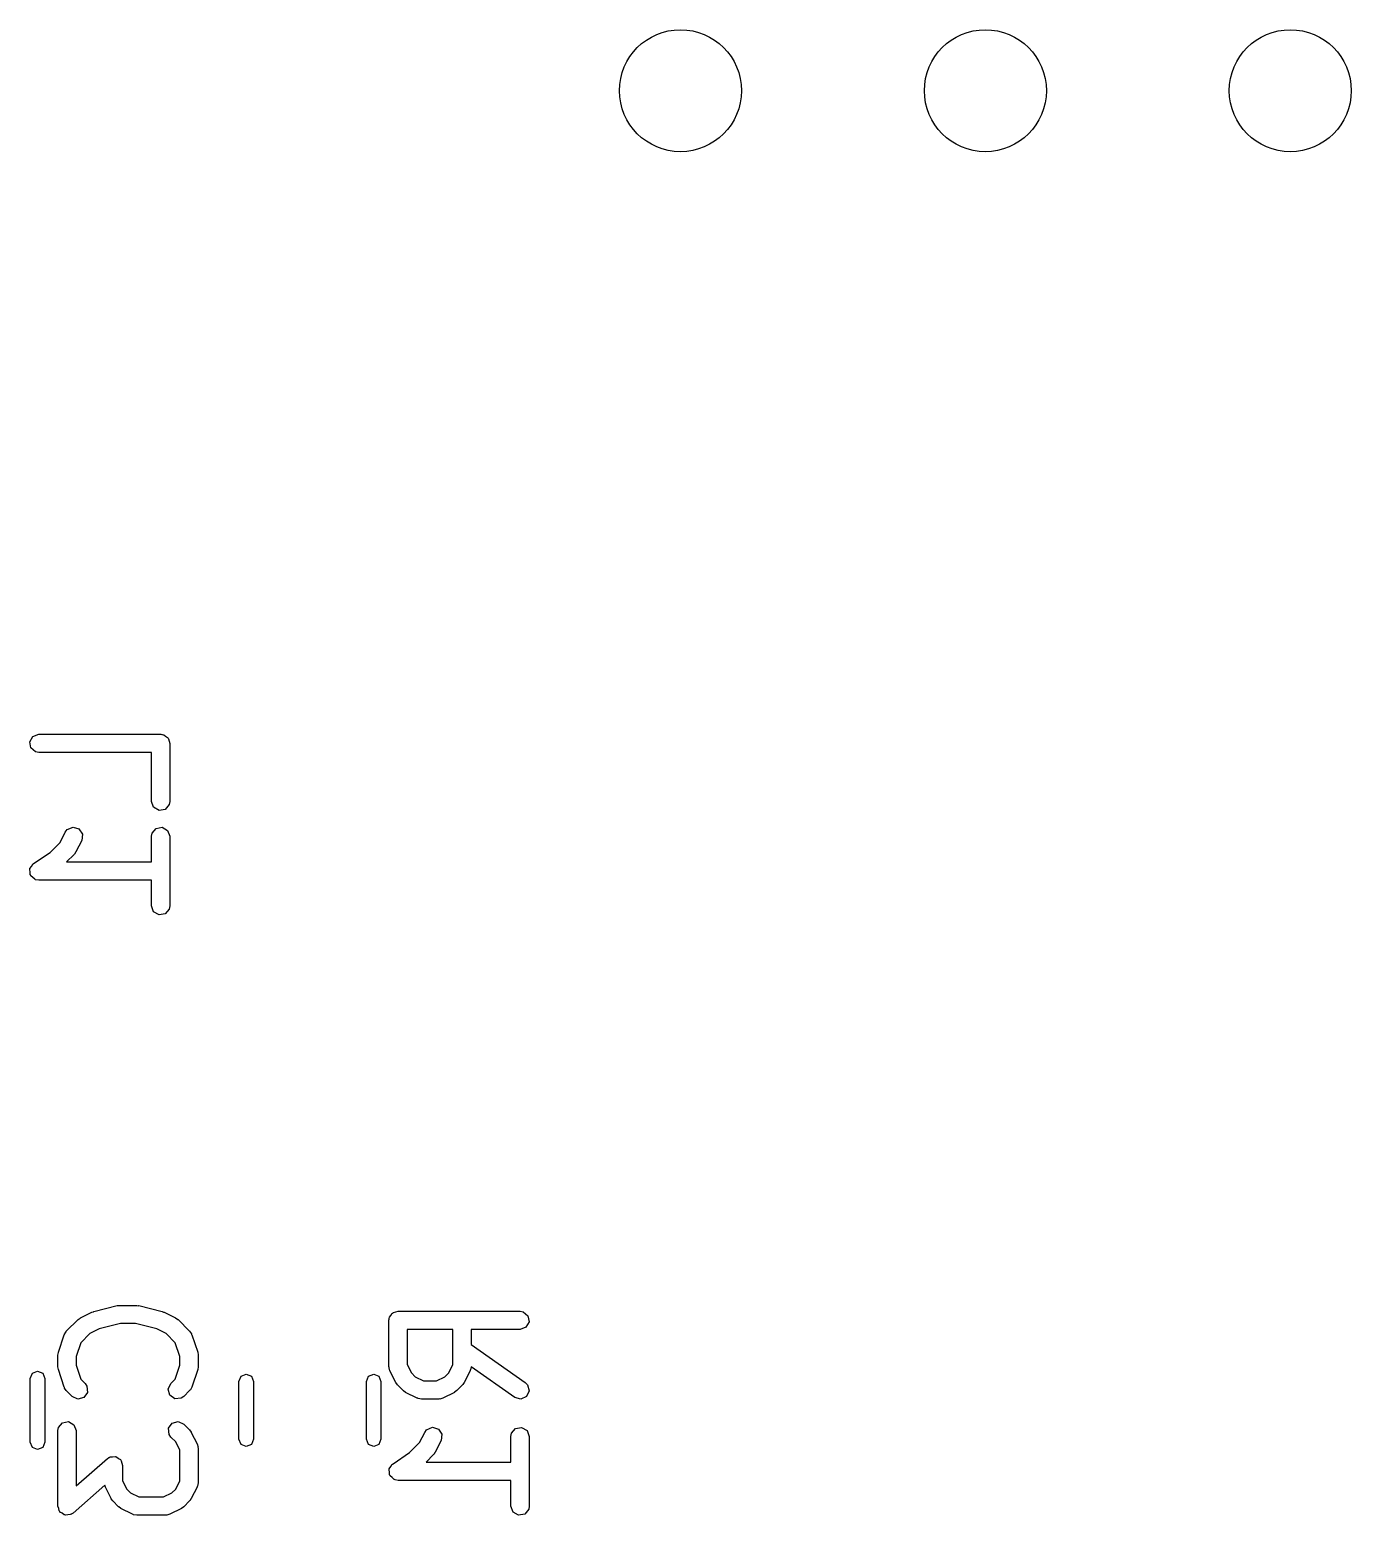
# Model space of a CAD drawing. Extents: x 109 to 192, y -153 to -42.
# Drawn here: x 121.7 to 132.54, y -95.5 to -83.32 of the extents above; entities that cross this region are included whole.
import ezdxf

# ---------------------------------------------------------------- set-up
doc = ezdxf.new("R2010")
doc.units = 0
doc.layers.add('BLACK', color=7, linetype='CONTINUOUS')

msp = doc.modelspace()

# ---------------------------------------------------------------- linework, layer by layer
at = {"layer": 'BLACK', "linetype": 'CONTINUOUS'}
for p, q in [((121.705, -89.1585), (121.731, -89.1141)), ((121.714, -89.209), (121.705, -89.1585)), ((121.731, -89.1141), (121.779, -89.0965)), ((121.779, -89.0965), (122.779, -89.0965)), ((122.779, -89.0965), (122.789, -89.0983)), ((122.789, -89.0983), (122.792, -89.0977)), ((122.792, -89.0977), (122.795, -89.0993)), ((122.795, -89.0993), (122.804, -89.1011)), ((122.804, -89.1011), (122.819, -89.1136)), ((122.819, -89.1136), (122.836, -89.1233)), ((122.836, -89.1233), (122.839, -89.1297)), ((122.839, -89.1297), (122.844, -89.134)), ((122.844, -89.134), (122.847, -89.1532)), ((122.847, -89.1532), (122.854, -89.1715)), ((121.753, -89.242), (121.714, -89.209)), ((121.779, -89.2465), (121.753, -89.242)), ((122.704, -89.2465), (121.779, -89.2465)), ((122.704, -89.6477), (122.704, -89.2465)), ((122.854, -89.1715), (122.854, -89.6477)), ((122.721, -89.6959), (122.704, -89.6477)), ((122.854, -89.6477), (122.849, -89.6734)), ((122.766, -89.7216), (122.721, -89.6959)), ((122.816, -89.7127), (122.766, -89.7216)), ((122.849, -89.6734), (122.816, -89.7127)), ((121.997, -89.8999), (122.013, -89.879)), ((122.013, -89.879), (122.06, -89.8586)), ((122.06, -89.8586), (122.109, -89.8732)), ((122.109, -89.8732), (122.137, -89.916)), ((122.708, -89.9078), (122.741, -89.8685)), ((122.741, -89.8685), (122.792, -89.8596)), ((122.792, -89.8596), (122.836, -89.8852)), ((122.836, -89.8852), (122.854, -89.9334)), ((121.874, -90.0656), (121.955, -89.9843)), ((121.955, -89.9843), (121.997, -89.8999)), ((122.132, -89.967), (122.084, -90.0622)), ((122.137, -89.916), (122.132, -89.967)), ((122.704, -89.9334), (122.708, -89.9078)), ((122.704, -90.1442), (122.704, -89.9334)), ((122.854, -89.9334), (122.854, -90.5049)), ((121.737, -90.1568), (121.874, -90.0656)), ((122.07, -90.0817), (122.007, -90.1442)), ((122.071, -90.0802), (122.07, -90.0817)), ((122.084, -90.0622), (122.071, -90.0802)), ((121.705, -90.2061), (121.707, -90.2024)), ((121.709, -90.2276), (121.705, -90.2061)), ((121.707, -90.1981), (121.72, -90.1806)), ((121.707, -90.2024), (121.707, -90.1981)), ((121.71, -90.2493), (121.709, -90.2276)), ((121.713, -90.2524), (121.71, -90.2493)), ((121.714, -90.2567), (121.713, -90.2524)), ((121.731, -90.2707), (121.714, -90.2567)), ((121.72, -90.1806), (121.731, -90.1617)), ((121.731, -90.1617), (121.735, -90.1602)), ((121.735, -90.1602), (121.737, -90.1568)), ((122.007, -90.1442), (122.704, -90.1442)), ((121.746, -90.2864), (121.731, -90.2707)), ((121.75, -90.2869), (121.746, -90.2864)), ((121.753, -90.2896), (121.75, -90.2869)), ((121.779, -90.2942), (121.753, -90.2896)), ((122.704, -90.2942), (121.779, -90.2942)), ((122.704, -90.5049), (122.704, -90.2942)), ((122.721, -90.5531), (122.704, -90.5049)), ((122.854, -90.5049), (122.849, -90.5305)), ((122.766, -90.5787), (122.721, -90.5531)), ((122.816, -90.5698), (122.766, -90.5787)), ((122.849, -90.5305), (122.816, -90.5698)), ((122.231, -93.8295), (122.421, -93.7819)), ((122.421, -93.7819), (122.436, -93.7809)), ((122.436, -93.7809), (122.439, -93.7797)), ((122.439, -93.7797), (122.582, -93.7797)), ((122.582, -93.7797), (122.597, -93.7823)), ((122.597, -93.7823), (122.6, -93.7819)), ((122.6, -93.7819), (122.791, -93.8295)), ((122.005, -93.9921), (122.101, -93.8969)), ((122.101, -93.8969), (122.119, -93.884)), ((122.119, -93.884), (122.12, -93.8828)), ((122.12, -93.8828), (122.215, -93.8352)), ((122.215, -93.8352), (122.228, -93.8315)), ((122.228, -93.8315), (122.231, -93.8295)), ((122.791, -93.8295), (122.803, -93.8348)), ((122.803, -93.8348), (122.806, -93.8352)), ((122.806, -93.8352), (122.901, -93.8828)), ((122.901, -93.8828), (122.919, -93.8962)), ((122.919, -93.8962), (122.921, -93.8969)), ((122.921, -93.8969), (123.016, -93.9921)), ((124.65, -93.9023), (124.652, -93.8926)), ((124.65, -94.2833), (124.65, -93.9023)), ((124.651, -93.8893), (124.653, -93.8864)), ((124.652, -93.8926), (124.651, -93.8893)), ((124.653, -93.8864), (124.655, -93.8767)), ((124.655, -93.8767), (124.667, -93.8617)), ((124.667, -93.8617), (124.677, -93.8449)), ((124.677, -93.8449), (124.683, -93.8425)), ((124.683, -93.8425), (124.688, -93.8374)), ((124.688, -93.8374), (124.707, -93.834)), ((124.707, -93.834), (124.725, -93.8273)), ((124.725, -93.8273), (125.725, -93.8273)), ((125.725, -93.8273), (125.751, -93.8318)), ((125.751, -93.8318), (125.79, -93.8648)), ((125.799, -93.9153), (125.773, -93.9598)), ((125.79, -93.8648), (125.799, -93.9153)), ((121.94, -94.1643), (121.987, -94.0214)), ((121.987, -94.0214), (122, -93.9985)), ((122, -93.9985), (122.003, -93.9962)), ((122.003, -93.9962), (122.005, -93.9921)), ((122.198, -94.0116), (122.124, -94.0857)), ((122.275, -93.9731), (122.198, -94.0116)), ((122.449, -93.9297), (122.275, -93.9731)), ((122.573, -93.9297), (122.449, -93.9297)), ((122.747, -93.9731), (122.573, -93.9297)), ((122.823, -94.0116), (122.747, -93.9731)), ((122.898, -94.0857), (122.823, -94.0116)), ((123.016, -93.9921), (123.031, -94.0135)), ((123.031, -94.0135), (123.032, -94.0179)), ((123.032, -94.0179), (123.034, -94.0214)), ((123.034, -94.0214), (123.082, -94.1643)), ((124.8, -93.9773), (124.8, -94.2656)), ((125.174, -93.9773), (124.8, -93.9773)), ((125.174, -94.2656), (125.174, -93.9773)), ((125.725, -93.9773), (125.324, -93.9773)), ((125.324, -93.9773), (125.324, -94.1014)), ((125.773, -93.9598), (125.725, -93.9773)), ((122.124, -94.0857), (122.086, -94.2002)), ((122.936, -94.2002), (122.898, -94.0857)), ((125.324, -94.1014), (125.768, -94.4123)), ((121.936, -94.188), (121.94, -94.1659)), ((121.936, -94.2833), (121.936, -94.188)), ((121.94, -94.1659), (121.94, -94.1643)), ((122.086, -94.2002), (122.086, -94.2711)), ((122.086, -94.2711), (122.124, -94.3856)), ((122.898, -94.3856), (122.936, -94.2711)), ((122.936, -94.2711), (122.936, -94.2002)), ((123.082, -94.1643), (123.085, -94.1865)), ((123.085, -94.1865), (123.086, -94.188)), ((123.086, -94.188), (123.086, -94.2833)), ((124.8, -94.2656), (124.834, -94.3341)), ((125.14, -94.3341), (125.174, -94.2656)), ((121.709, -94.3791), (121.727, -94.3367)), ((121.709, -94.9017), (121.709, -94.3791)), ((121.727, -94.3367), (121.769, -94.3191)), ((121.769, -94.3191), (121.812, -94.3367)), ((121.812, -94.3367), (121.829, -94.3791)), ((121.829, -94.3791), (121.829, -94.9017)), ((121.936, -94.2848), (121.936, -94.2833)), ((121.94, -94.307), (121.936, -94.2848)), ((121.987, -94.4498), (121.94, -94.307)), ((122.124, -94.3856), (122.159, -94.4207)), ((122.863, -94.4207), (122.898, -94.3856)), ((123.082, -94.307), (123.034, -94.4498)), ((123.086, -94.2833), (123.082, -94.3053)), ((123.082, -94.3053), (123.082, -94.307)), ((123.42, -94.4031), (123.438, -94.3607)), ((123.42, -94.8777), (123.42, -94.4031)), ((123.438, -94.3607), (123.48, -94.3431)), ((123.48, -94.3431), (123.523, -94.3607)), ((123.523, -94.3607), (123.54, -94.4031)), ((123.54, -94.4031), (123.54, -94.8777)), ((124.465, -94.4031), (124.483, -94.3607)), ((124.465, -94.8777), (124.465, -94.4031)), ((124.483, -94.3607), (124.525, -94.3431)), ((124.525, -94.3431), (124.568, -94.3607)), ((124.568, -94.3607), (124.585, -94.4031)), ((124.585, -94.4031), (124.585, -94.8777)), ((124.652, -94.2875), (124.65, -94.2833)), ((124.651, -94.2918), (124.652, -94.2875)), ((124.658, -94.3168), (124.651, -94.2918)), ((124.706, -94.412), (124.658, -94.3168)), ((124.834, -94.3341), (124.865, -94.3645)), ((124.865, -94.3645), (124.933, -94.3987)), ((124.933, -94.3987), (125.041, -94.3987)), ((125.041, -94.3987), (125.109, -94.3645)), ((125.109, -94.3645), (125.14, -94.3341)), ((125.316, -94.3168), (125.268, -94.412)), ((125.317, -94.3123), (125.316, -94.3168)), ((125.319, -94.3089), (125.317, -94.3123)), ((125.324, -94.2843), (125.319, -94.3089)), ((125.682, -94.5352), (125.324, -94.2843)), ((121.99, -94.4533), (121.987, -94.4498)), ((121.99, -94.4578), (121.99, -94.4533)), ((122.005, -94.4791), (121.99, -94.4578)), ((122.053, -94.5268), (122.005, -94.4791)), ((122.178, -94.4931), (122.149, -94.5352)), ((122.159, -94.4207), (122.174, -94.442)), ((122.174, -94.442), (122.178, -94.4931)), ((122.841, -94.4672), (122.863, -94.4207)), ((122.854, -94.5168), (122.841, -94.4672)), ((122.896, -94.5462), (122.854, -94.5168)), ((123.016, -94.4791), (122.969, -94.5268)), ((123.018, -94.4751), (123.016, -94.4791)), ((123.022, -94.4727), (123.018, -94.4751)), ((123.034, -94.4498), (123.022, -94.4727)), ((124.707, -94.4132), (124.706, -94.412)), ((124.72, -94.4315), (124.707, -94.4132)), ((124.767, -94.4791), (124.72, -94.4315)), ((124.769, -94.4798), (124.767, -94.4791)), ((124.787, -94.4932), (124.769, -94.4798)), ((124.882, -94.5408), (124.787, -94.4932)), ((125.187, -94.4932), (125.092, -94.5408)), ((125.188, -94.492), (125.187, -94.4932)), ((125.207, -94.4791), (125.188, -94.492)), ((125.254, -94.4315), (125.207, -94.4791)), ((125.255, -94.43), (125.254, -94.4315)), ((125.268, -94.412), (125.255, -94.43)), ((125.768, -94.4123), (125.787, -94.4307)), ((125.8, -94.4803), (125.778, -94.5268)), ((125.787, -94.4307), (125.8, -94.4803)), ((122.099, -94.5484), (122.053, -94.5268)), ((122.149, -94.5352), (122.099, -94.5484)), ((122.947, -94.5417), (122.896, -94.5462)), ((122.969, -94.5268), (122.947, -94.5417)), ((124.887, -94.5413), (124.882, -94.5408)), ((124.89, -94.5442), (124.887, -94.5413)), ((124.916, -94.5487), (124.89, -94.5442)), ((125.059, -94.5487), (124.916, -94.5487)), ((125.063, -94.5472), (125.059, -94.5487)), ((125.067, -94.5482), (125.063, -94.5472)), ((125.092, -94.5408), (125.067, -94.5482)), ((125.732, -94.5484), (125.682, -94.5352)), ((125.778, -94.5268), (125.732, -94.5484)), ((121.94, -94.7814), (121.973, -94.7421)), ((121.973, -94.7421), (122.024, -94.7332)), ((122.024, -94.7332), (122.068, -94.7589)), ((122.068, -94.7589), (122.086, -94.8071)), ((122.843, -94.7877), (122.873, -94.7456)), ((122.873, -94.7456), (122.922, -94.7324)), ((122.922, -94.7324), (122.969, -94.754)), ((122.969, -94.754), (123.016, -94.8017)), ((121.936, -94.8071), (121.94, -94.7814)), ((121.936, -95.4261), (121.936, -94.8071)), ((122.086, -94.8071), (122.086, -95.2608)), ((122.848, -94.8388), (122.843, -94.7877)), ((122.863, -94.8601), (122.848, -94.8388)), ((122.902, -94.8991), (122.863, -94.8601)), ((123.016, -94.8017), (123.029, -94.82)), ((123.029, -94.82), (123.03, -94.8211)), ((123.03, -94.8211), (123.078, -94.9164)), ((123.438, -94.9201), (123.42, -94.8777)), ((123.54, -94.8777), (123.523, -94.9201)), ((124.483, -94.9201), (124.465, -94.8777)), ((124.585, -94.8777), (124.568, -94.9201)), ((124.902, -94.9055), (124.944, -94.8211)), ((124.944, -94.8211), (124.959, -94.8002)), ((124.959, -94.8002), (125.006, -94.7798)), ((125.006, -94.7798), (125.056, -94.7944)), ((125.078, -94.8882), (125.03, -94.9835)), ((125.056, -94.7944), (125.084, -94.8373)), ((125.084, -94.8373), (125.078, -94.8882)), ((125.65, -94.8547), (125.655, -94.829)), ((125.65, -95.0654), (125.65, -94.8547)), ((125.655, -94.829), (125.688, -94.7897)), ((125.688, -94.7897), (125.738, -94.7808)), ((125.738, -94.7808), (125.783, -94.8065)), ((125.783, -94.8065), (125.8, -94.8547)), ((125.8, -94.8547), (125.8, -95.4261)), ((121.727, -94.9441), (121.709, -94.9017)), ((121.769, -94.9617), (121.727, -94.9441)), ((121.812, -94.9441), (121.769, -94.9617)), ((121.829, -94.9017), (121.812, -94.9441)), ((122.936, -94.9676), (122.902, -94.8991)), ((122.936, -95.2179), (122.936, -94.9676)), ((123.078, -94.9164), (123.085, -94.9413)), ((123.085, -94.9413), (123.084, -94.9457)), ((123.084, -94.9457), (123.086, -94.9499)), ((123.086, -94.9499), (123.086, -95.2356)), ((123.48, -94.9377), (123.438, -94.9201)), ((123.523, -94.9201), (123.48, -94.9377)), ((124.525, -94.9377), (124.483, -94.9201)), ((124.568, -94.9201), (124.525, -94.9377)), ((124.684, -95.078), (124.82, -94.9869)), ((124.82, -94.9869), (124.902, -94.9055)), ((125.016, -95.003), (124.954, -95.0654)), ((125.017, -95.0015), (125.016, -95.003)), ((125.03, -94.9835), (125.017, -95.0015)), ((122.086, -95.2608), (122.342, -95.0363)), ((122.342, -95.0363), (122.352, -95.0305)), ((122.352, -95.0305), (122.354, -95.0278)), ((122.354, -95.0278), (122.357, -95.0273)), ((122.357, -95.0273), (122.365, -95.0228)), ((122.365, -95.0228), (122.385, -95.0224)), ((122.385, -95.0224), (122.405, -95.0189)), ((122.405, -95.0189), (122.41, -95.0219)), ((122.41, -95.0219), (122.416, -95.0218)), ((122.416, -95.0218), (122.432, -95.0345)), ((122.432, -95.0345), (122.449, -95.0446)), ((122.449, -95.0446), (122.451, -95.0502)), ((122.451, -95.0502), (122.456, -95.0539)), ((122.456, -95.0539), (122.46, -95.0738)), ((122.46, -95.0738), (122.467, -95.0928)), ((122.467, -95.0928), (122.467, -95.2179)), ((124.651, -95.1274), (124.653, -95.1236)), ((124.655, -95.1488), (124.651, -95.1274)), ((124.653, -95.1193), (124.666, -95.1018)), ((124.653, -95.1236), (124.653, -95.1193)), ((124.666, -95.1018), (124.677, -95.0829)), ((124.677, -95.0829), (124.681, -95.0815)), ((124.681, -95.0815), (124.684, -95.078)), ((124.954, -95.0654), (125.65, -95.0654)), ((122.32, -95.2549), (122.06, -95.4826)), ((122.325, -95.2692), (122.32, -95.2549)), ((122.467, -95.2179), (122.501, -95.2864)), ((122.902, -95.2864), (122.936, -95.2179)), ((123.086, -95.2356), (123.081, -95.2613)), ((124.656, -95.1705), (124.655, -95.1488)), ((124.659, -95.1737), (124.656, -95.1705)), ((124.66, -95.1779), (124.659, -95.1737)), ((124.677, -95.1919), (124.66, -95.1779)), ((124.692, -95.2076), (124.677, -95.1919)), ((124.696, -95.2081), (124.692, -95.2076)), ((124.7, -95.2109), (124.696, -95.2081)), ((124.725, -95.2154), (124.7, -95.2109)), ((125.65, -95.2154), (124.725, -95.2154)), ((125.65, -95.4261), (125.65, -95.2154)), ((122.372, -95.3644), (122.325, -95.2692)), ((122.373, -95.3655), (122.372, -95.3644)), ((122.386, -95.3839), (122.373, -95.3655)), ((122.501, -95.2864), (122.531, -95.3169)), ((122.531, -95.3169), (122.6, -95.3511)), ((122.6, -95.3511), (122.803, -95.3511)), ((122.803, -95.3511), (122.871, -95.3169)), ((122.871, -95.3169), (122.902, -95.2864)), ((123.03, -95.3644), (123.017, -95.3824)), ((123.078, -95.2692), (123.03, -95.3644)), ((123.081, -95.2613), (123.078, -95.2647)), ((123.078, -95.2647), (123.078, -95.2692)), ((121.943, -95.4451), (121.936, -95.4261)), ((121.947, -95.465), (121.943, -95.4451)), ((121.951, -95.4687), (121.947, -95.465)), ((121.953, -95.4743), (121.951, -95.4687)), ((121.971, -95.4844), (121.953, -95.4743)), ((121.987, -95.4971), (121.971, -95.4844)), ((121.993, -95.497), (121.987, -95.4971)), ((121.998, -95.5), (121.993, -95.497)), ((122.018, -95.4965), (121.998, -95.5)), ((122.038, -95.496), (122.018, -95.4965)), ((122.045, -95.4916), (122.038, -95.496)), ((122.048, -95.4911), (122.045, -95.4916)), ((122.051, -95.4884), (122.048, -95.4911)), ((122.06, -95.4826), (122.051, -95.4884)), ((122.434, -95.4315), (122.386, -95.3839)), ((122.435, -95.4322), (122.434, -95.4315)), ((122.453, -95.4456), (122.435, -95.4322)), ((122.549, -95.4932), (122.453, -95.4456)), ((122.553, -95.4937), (122.549, -95.4932)), ((122.557, -95.4966), (122.553, -95.4937)), ((122.582, -95.5011), (122.557, -95.4966)), ((122.825, -95.4996), (122.82, -95.5011)), ((122.829, -95.5006), (122.825, -95.4996)), ((122.854, -95.4932), (122.829, -95.5006)), ((122.949, -95.4456), (122.854, -95.4932)), ((122.95, -95.4444), (122.949, -95.4456)), ((122.969, -95.4315), (122.95, -95.4444)), ((123.016, -95.3839), (122.969, -95.4315)), ((123.017, -95.3824), (123.016, -95.3839)), ((125.668, -95.4743), (125.65, -95.4261)), ((125.712, -95.5), (125.668, -95.4743)), ((125.763, -95.4911), (125.712, -95.5)), ((125.796, -95.4518), (125.763, -95.4911)), ((125.8, -95.4261), (125.796, -95.4518)), ((122.82, -95.5011), (122.582, -95.5011))]:
    msp.add_line(p, q, dxfattribs=at)
at = {"layer": 'BLACK'}
for centre in [(127.04, -83.82), (129.54, -83.82), (132.04, -83.82)]:
    msp.add_circle(centre, 0.5, dxfattribs=at)

doc.saveas('drawing.dxf')
